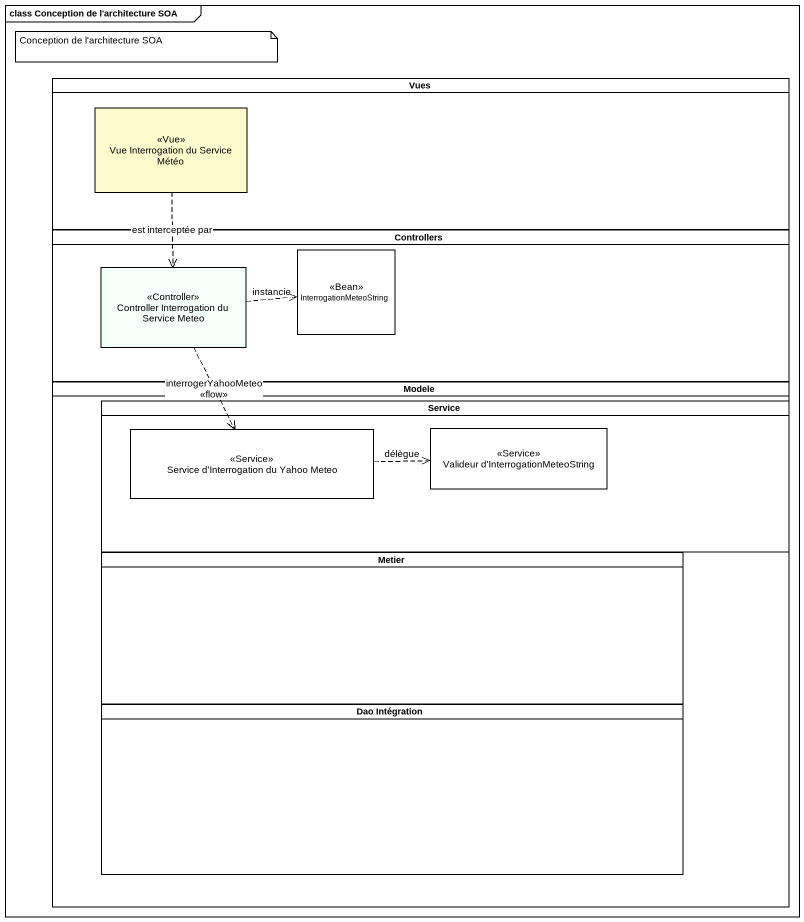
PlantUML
@startuml
mainframe class Conception de l'architecture SOA
hide empty description
state Vues <<partition>> {
  state "Vue Interrogation du Service Météo" as Vue_Interrogation_du <<Vue>> #FFFACD
}
state Controllers <<partition>> {
  state "Controller Interrogation du Service Meteo" as Controller_Interrogation_du <<Controller>> #F5FFFA
  state InterrogationMeteoString <<Bean>> #FFFFFF
}
state Modele <<partition>> {
  state Service <<partition>> {
    state "Service d'Interrogation du Yahoo Meteo" as Service_d_Interrogation_du <<Service>>
    state "Valideur d'InterrogationMeteoString" as Valideur_d <<Service>>
  }
  state Metier <<partition>>
  state "Dao Intégration" as Dao_Intégration <<partition>>
}
Vue_Interrogation_du -[dashed]-> Controller_Interrogation_du : est interceptée par
Controller_Interrogation_du -right[dashed]-> InterrogationMeteoString : instancie
Controller_Interrogation_du -[dashed]-> Service_d_Interrogation_du : interrogerYahooMeteo\n<<flow>>
Service_d_Interrogation_du -right[dashed]-> Valideur_d : délègue
note as N1
  Conception de l'architecture SOA
end note
@enduml
